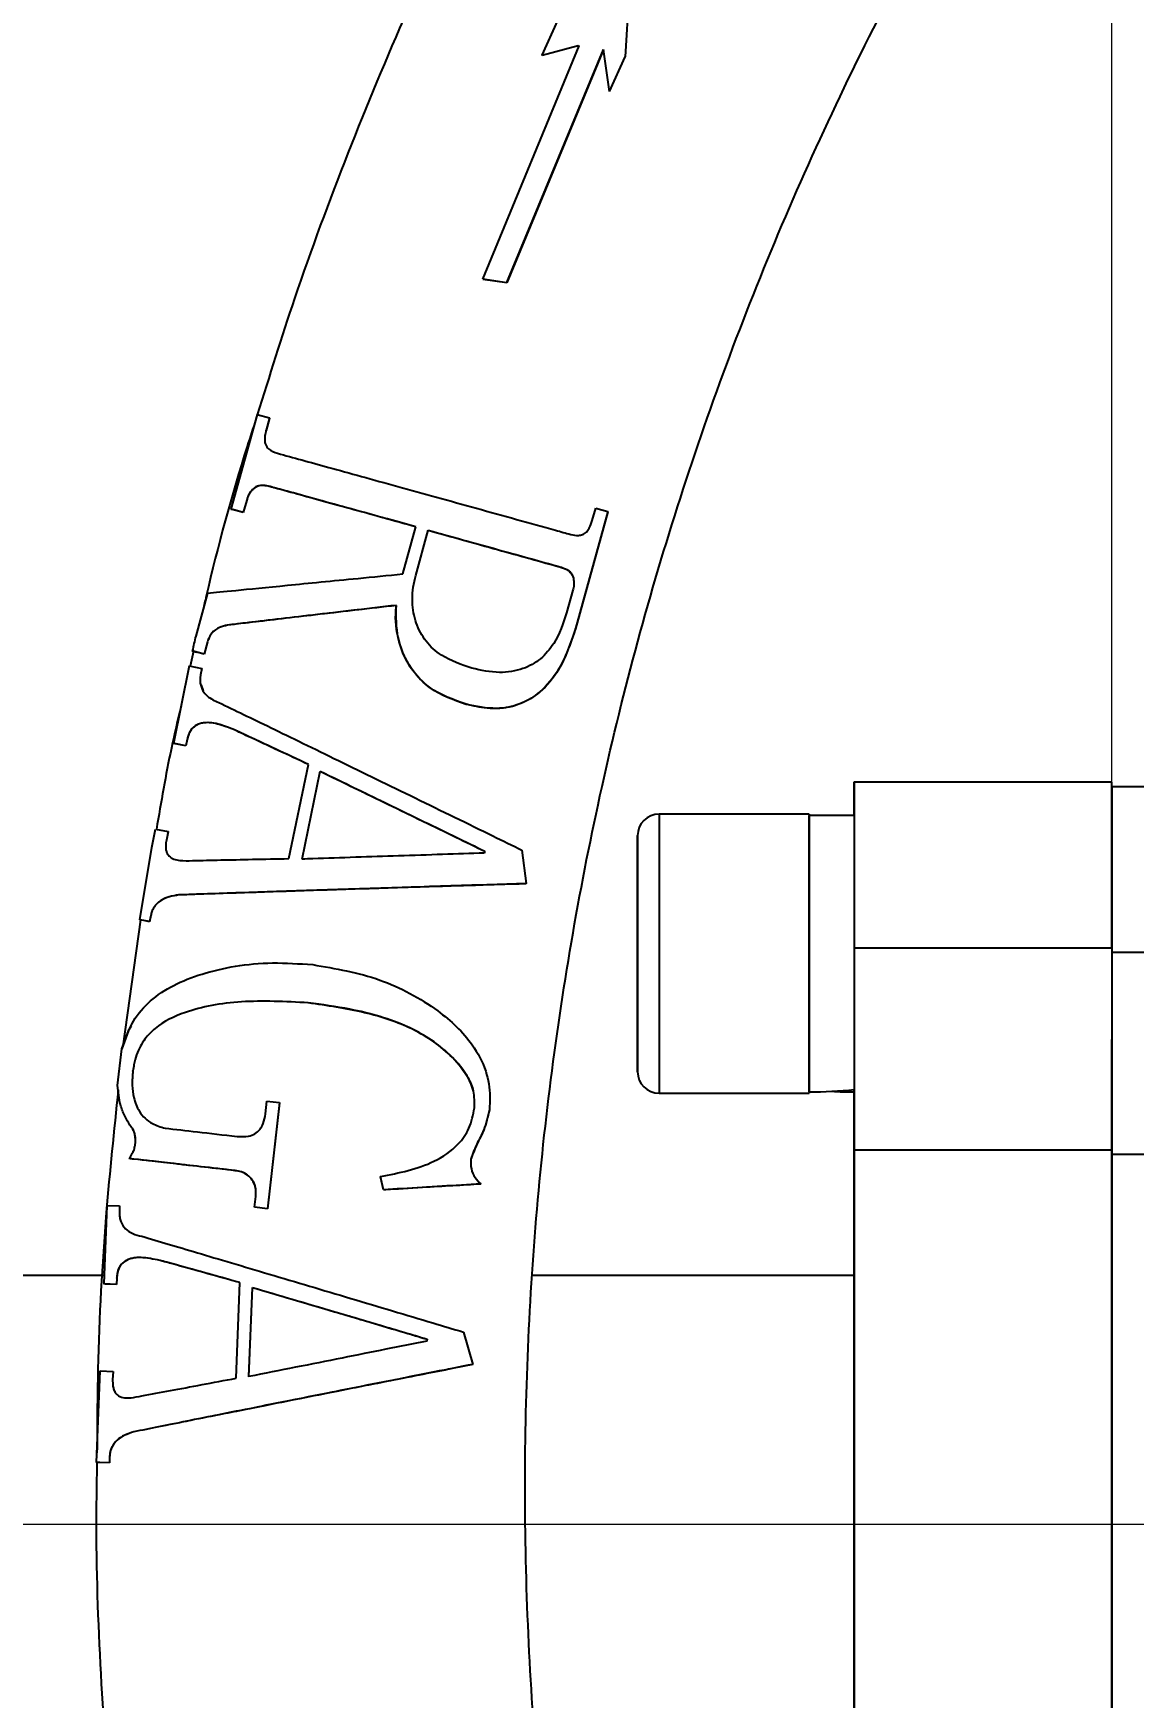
# Model space of a CAD drawing. Header units: millimetres. Extents: x 2223 to 4172, y 741 to 2119.
# Drawn here: x 2930.2 to 2981.4, y 1156.4 to 1234 of the extents above; entities that cross this region are included whole.
import ezdxf

# ---------------------------------------------------------------- set-up
doc = ezdxf.new("R2010")
doc.units = ezdxf.units.MM
doc.layers.add('AM_5', color=3, linetype='Continuous', lineweight=25)
doc.styles.add('SLDTEXTSTYLE1', font='txt.shx', dxfattribs={"width": 0.7, "bigfont": 'gbcbig.shx'})
doc.dimstyles.new('SLDDIMSTYLE12$0', dxfattribs={"dimtxt": 12, "dimasz": 10, "dimexe": 0, "dimexo": 0.0625, "dimgap": 0.875, "dimtad": 1, "dimdec": 1, "dimlfac": 1.8, "dimrnd": 1e-09, "dimzin": 12, "dimdsep": 46, "dimtxsty": 'SLDTEXTSTYLE1', "dimcen": 0.09, "dimdle": 8.16, "dimclrd": 3, "dimclre": 3, "dimadec": 0, "dimazin": 3, "dimtfac": 1, "dimtdec": 1, "dimtofl": 0, "dimtmove": 0, "dimatfit": 3, "dimfxl": 0, "dimfrac": 2, "dimtolj": 1, "dimlwd": 5, "dimlwe": 5, "dimarcsym": 0})

# ---------------------------------------------------------------- blocks, each defined once
blk = doc.blocks.new('*D32')
at = {"layer": 'AM_5', "color": 3, "linetype": 'Continuous', "lineweight": 5, "transparency": 16777216}
for p, q in [((2980.421, 1199.163), (2980.421, 1348.985)), ((3093.196, 1348.985), (2990.421, 1348.985))]:
    blk.add_line(p, q, dxfattribs=at)
at = {"layer": 'AM_5', "color": 3, "lineweight": 5, "transparency": 16777216}
blk.add_line((3103.196, 1164.697), (3103.196, 1348.985), dxfattribs=at)
at = {"layer": 'AM_5', "color": 3, "transparency": 16777216}
for points in [[(2990.421, 1350.652), (2990.421, 1347.318), (2980.421, 1348.985)], [(3093.196, 1350.652), (3093.196, 1347.318), (3103.196, 1348.985)]]:
    blk.add_solid(points, dxfattribs=at)
at = {"layer": 'Defpoints', "color": 0, "transparency": 16777216}
for p in [(2980.421, 1348.985), (2980.421, 1199.1), (3103.196, 1164.634)]:
    blk.add_point(p, dxfattribs=at)
at = {"layer": 'AM_5', "color": 0, "transparency": 16777216, "insert": (3041.809, 1355.86), "char_height": 12, "attachment_point": 5, "style": 'SLDTEXTSTYLE1'}
blk.add_mtext('\\A1;123', dxfattribs=at)
blk = doc.blocks.new('*D35')
at = {"layer": 'AM_5', "color": 3, "linetype": 'Continuous', "lineweight": 5, "transparency": 16777216}
for p, q in [((2817.921, 1141.707), (2817.921, 1348.233)), ((2970.421, 1348.233), (2827.921, 1348.233))]:
    blk.add_line(p, q, dxfattribs=at)
at = {"layer": 'AM_5', "color": 3, "lineweight": 5, "transparency": 16777216}
blk.add_line((2980.421, 1198.405), (2980.421, 1348.233), dxfattribs=at)
at = {"layer": 'AM_5', "color": 3, "transparency": 16777216}
for points in [[(2827.921, 1349.9), (2827.921, 1346.567), (2817.921, 1348.233)], [(2970.421, 1349.9), (2970.421, 1346.567), (2980.421, 1348.233)]]:
    blk.add_solid(points, dxfattribs=at)
at = {"layer": 'Defpoints', "color": 0, "transparency": 16777216}
for p in [(2817.921, 1348.233), (2980.421, 1198.343), (2817.921, 1141.645)]:
    blk.add_point(p, dxfattribs=at)
at = {"layer": 'AM_5', "color": 0, "transparency": 16777216, "insert": (2899.171, 1355.108), "char_height": 12, "attachment_point": 5, "style": 'SLDTEXTSTYLE1'}
blk.add_mtext('\\A1;165', dxfattribs=at)
blk = doc.blocks.new('*D36')
at = {"layer": 'AM_5', "color": 3, "lineweight": 5, "transparency": 16777216}
blk.add_line((3103.118, 1164.498), (2915.124, 1164.498), dxfattribs=at)
at = {"layer": 'AM_5', "color": 3, "linetype": 'Continuous', "lineweight": 5, "transparency": 16777216}
for p, q in [((2915.124, 1154.498), (2915.124, 932.886)), ((3057.372, 922.886), (2915.124, 922.886))]:
    blk.add_line(p, q, dxfattribs=at)
at = {"layer": 'AM_5', "color": 3, "transparency": 16777216}
for points in [[(2913.457, 1154.498), (2916.791, 1154.498), (2915.124, 1164.498)], [(2913.457, 932.886), (2916.791, 932.886), (2915.124, 922.886)]]:
    blk.add_solid(points, dxfattribs=at)
at = {"layer": 'Defpoints', "color": 0, "transparency": 16777216}
for p in [(3103.18, 1164.498), (2915.124, 922.886), (3057.435, 922.886)]:
    blk.add_point(p, dxfattribs=at)
at = {"layer": 'AM_5', "color": 0, "transparency": 16777216, "insert": (2908.249, 990.168), "char_height": 12, "attachment_point": 5, "rotation": 90, "style": 'SLDTEXTSTYLE1'}
blk.add_mtext('\\A1;245', dxfattribs=at)

msp = doc.modelspace()

# ---------------------------------------------------------------- linework, layer by layer
at = {"color": 7, "linetype": 'Continuous', "lineweight": 25}
for p, q in [((2958.038, 1237.569), (2957.738, 1232.889)), ((2958.038, 1237.565), (2957.738, 1232.886)), ((2953.879, 1232.96), (2954.61, 1234.574)), ((2951.104, 1222.534), (2955.592, 1233.406)), ((2952.219, 1222.368), (2956.729, 1233.237)), ((2956.729, 1233.234), (2952.219, 1222.365)), ((2953.879, 1232.96), (2955.556, 1233.411)), ((2955.556, 1233.408), (2953.879, 1232.957)), ((2955.556, 1233.411), (2955.592, 1233.406)), ((2955.556, 1233.411), (2955.556, 1233.408)), ((2956.729, 1233.237), (2956.729, 1233.234)), ((2957.012, 1231.279), (2956.729, 1233.237)), ((2957.012, 1231.275), (2956.729, 1233.234)), ((2953.879, 1232.957), (2953.879, 1232.96)), ((2957.012, 1231.279), (2957.738, 1232.889)), ((2957.738, 1232.889), (2957.738, 1232.886)), ((2957.012, 1231.275), (2957.012, 1231.279)), ((2951.104, 1222.534), (2952.219, 1222.368)), ((2951.104, 1222.531), (2951.104, 1222.534)), ((2952.219, 1222.365), (2951.104, 1222.531)), ((2952.219, 1222.368), (2952.219, 1222.365)), ((2940.588, 1216.217), (2939.369, 1211.817)), ((2940.588, 1216.217), (2941.164, 1216.061)), ((2941.164, 1216.061), (2941.003, 1215.486)), ((2941.164, 1216.059), (2941.003, 1215.484)), ((2941.164, 1216.059), (2941.164, 1216.061)), ((2941.003, 1215.484), (2941.003, 1215.486)), ((2940.105, 1212.236), (2939.944, 1211.661)), ((2940.105, 1212.234), (2939.944, 1211.659)), ((2940.105, 1212.234), (2940.105, 1212.236)), ((2941.106, 1212.885), (2941.106, 1212.887)), ((2939.944, 1211.661), (2939.369, 1211.817)), ((2939.369, 1211.817), (2939.369, 1211.815)), ((2939.369, 1211.815), (2939.459, 1211.79)), ((2939.944, 1211.659), (2939.459, 1211.79)), ((2939.944, 1211.659), (2939.944, 1211.661)), ((2956.94, 1211.7), (2955.429, 1206.248)), ((2956.94, 1211.693), (2955.429, 1206.241)), ((2956.207, 1211.285), (2956.368, 1211.86)), ((2956.368, 1211.86), (2956.94, 1211.7)), ((2956.94, 1211.693), (2956.94, 1211.7)), ((2947.384, 1208.792), (2947.992, 1210.991)), ((2947.981, 1208.729), (2948.563, 1210.831)), ((2947.981, 1208.726), (2948.563, 1210.828)), ((2948.563, 1210.828), (2948.563, 1210.831)), ((2954.78, 1209.105), (2954.78, 1209.099)), ((2947.981, 1208.729), (2947.981, 1208.726)), ((2938.281, 1207.895), (2937.727, 1205.896)), ((2955.309, 1208.035), (2955.014, 1206.981)), ((2947.076, 1207.327), (2947.076, 1207.33)), ((2939.208, 1206.407), (2939.208, 1206.409)), ((2947.065, 1206.365), (2947.065, 1206.362)), ((2955.429, 1206.241), (2955.429, 1206.248)), ((2937.625, 1205.192), (2937.467, 1204.5)), ((2938.114, 1205.061), (2937.564, 1205.209)), ((2937.564, 1205.209), (2937.759, 1205.155)), ((2938.114, 1205.059), (2937.759, 1205.155)), ((2938.274, 1205.636), (2938.114, 1205.061)), ((2938.274, 1205.635), (2938.114, 1205.059)), ((2938.274, 1205.635), (2938.274, 1205.636)), ((2937.427, 1204.509), (2936.683, 1200.901)), ((2937.427, 1204.509), (2938.012, 1204.393)), ((2938.012, 1204.393), (2937.953, 1204.1)), ((2938.012, 1204.391), (2937.953, 1204.098)), ((2938.012, 1204.391), (2938.012, 1204.393)), ((2938.114, 1205.059), (2938.114, 1205.061)), ((2937.953, 1204.098), (2937.953, 1204.1)), ((2937.976, 1203.605), (2938.065, 1203.351)), ((2950.331, 1202.719), (2950.331, 1202.724)), ((2939.46, 1201.557), (2939.46, 1201.559)), ((2937.268, 1200.785), (2936.683, 1200.901)), ((2936.683, 1200.901), (2936.683, 1200.9)), ((2936.812, 1200.874), (2936.683, 1200.9)), ((2937.268, 1200.783), (2936.812, 1200.874)), ((2937.327, 1201.078), (2937.268, 1200.785)), ((2937.327, 1201.076), (2937.268, 1200.783)), ((2937.268, 1200.783), (2937.268, 1200.785)), ((2937.327, 1201.076), (2937.327, 1201.078)), ((2942.073, 1195.531), (2942.982, 1199.919)), ((2942.68, 1195.508), (2943.526, 1199.604)), ((2942.68, 1195.505), (2943.526, 1199.601)), ((2943.526, 1199.604), (2943.526, 1199.601)), ((2980.421, 1199.1), (2968.421, 1199.1)), ((3014.424, 1198.868), (2980.421, 1198.868)), ((2966.321, 1197.6), (2959.321, 1197.6)), ((2968.421, 1197.54), (2966.321, 1197.54)), ((2935.677, 1196.044), (2935.855, 1196.903)), ((2935.855, 1196.903), (2936.44, 1196.787)), ((2936.44, 1196.787), (2936.36, 1196.397)), ((2936.44, 1196.785), (2936.36, 1196.395)), ((2936.44, 1196.785), (2936.44, 1196.787)), ((2935.115, 1192.684), (2935.677, 1196.044)), ((2936.36, 1196.395), (2936.36, 1196.397)), ((2951.194, 1195.882), (2951.176, 1195.785)), ((2952.932, 1195.926), (2953.12, 1194.364)), ((2953.12, 1194.357), (2953.12, 1194.364)), ((2936.945, 1193.836), (2936.945, 1193.838)), ((2958.321, 1191.1), (2958.321, 1194.1)), ((2958.321, 1194.1), (2958.321, 1194.1)), ((2958.321, 1194.1), (2958.321, 1191.1)), ((2935.631, 1192.887), (2935.572, 1192.594)), ((2935.631, 1192.885), (2935.572, 1192.592)), ((2935.631, 1192.885), (2935.631, 1192.887)), ((2935.156, 1192.675), (2934.33, 1186.787)), ((2935.572, 1192.594), (2935.115, 1192.684)), ((2935.311, 1192.643), (2935.115, 1192.684)), ((2935.572, 1192.592), (2935.311, 1192.643)), ((2935.572, 1192.592), (2935.572, 1192.594)), ((2968.421, 1191.381), (2980.421, 1191.381)), ((2958.321, 1191.1), (2958.321, 1188.1)), ((2958.321, 1188.1), (2958.321, 1191.1)), ((2958.321, 1191.1), (2958.321, 1191.1)), ((2980.421, 1191.165), (3014.175, 1191.165)), ((2942.974, 1188.809), (2942.974, 1188.812)), ((2958.321, 1188.1), (2958.321, 1188.1)), ((2934.586, 1187.516), (2934.28, 1186.671)), ((2934.586, 1187.516), (2934.735, 1187.741)), ((2934.083, 1184.965), (2934.28, 1186.671)), ((2966.321, 1186.76), (2966.321, 1184.66)), ((2934.799, 1185.634), (2934.799, 1185.636)), ((2934.196, 1184.148), (2934.083, 1184.965)), ((2940.976, 1183.637), (2941.043, 1184.23)), ((2941.043, 1184.23), (2941.635, 1184.16)), ((2951.427, 1184.7), (2951.427, 1184.707)), ((2959.321, 1184.6), (2966.321, 1184.6)), ((2968.421, 1184.66), (2968.421, 1184.776)), ((2941.635, 1184.16), (2941.065, 1179.22)), ((2941.635, 1184.157), (2941.065, 1179.217)), ((2941.635, 1184.157), (2941.635, 1184.16)), ((2951.411, 1183.823), (2951.411, 1183.83)), ((2934.699, 1183.044), (2934.699, 1183.046)), ((2980.421, 1181.945), (2968.421, 1181.945)), ((2934.629, 1181.551), (2934.629, 1181.553)), ((3014.555, 1181.746), (2980.421, 1181.746)), ((2939.569, 1180.991), (2939.569, 1180.994)), ((2946.344, 1180.71), (2946.344, 1180.715)), ((2946.475, 1180.099), (2946.344, 1180.715)), ((2946.475, 1180.095), (2946.344, 1180.71)), ((2951.014, 1180.364), (2951.014, 1180.371)), ((2940.472, 1179.289), (2940.531, 1179.783)), ((2946.475, 1180.095), (2946.475, 1180.099)), ((2933.584, 1179.375), (2933.436, 1175.713)), ((2933.584, 1179.375), (2934.18, 1179.354)), ((2933.584, 1179.375), (2933.584, 1179.375)), ((2934.18, 1179.354), (2934.169, 1179.058)), ((2934.18, 1179.353), (2934.169, 1179.056)), ((2934.18, 1179.353), (2934.18, 1179.354)), ((2941.065, 1179.22), (2940.472, 1179.289)), ((2940.472, 1179.286), (2940.472, 1179.289)), ((2941.065, 1179.217), (2940.472, 1179.286)), ((2941.065, 1179.217), (2941.065, 1179.22)), ((2936.062, 1176.808), (2936.062, 1176.81)), ((2933.451, 1176.1), (2827.421, 1176.1)), ((2934.031, 1175.692), (2933.436, 1175.713)), ((2933.436, 1175.713), (2933.436, 1175.711)), ((2933.515, 1175.708), (2933.436, 1175.711)), ((2934.031, 1175.69), (2933.515, 1175.708)), ((2934.046, 1175.991), (2934.031, 1175.692)), ((2934.046, 1175.989), (2934.031, 1175.69)), ((2934.031, 1175.69), (2934.031, 1175.692)), ((2934.046, 1175.989), (2934.046, 1175.991)), ((2939.605, 1171.32), (2939.786, 1175.776)), ((2968.421, 1176.1), (2953.426, 1176.1)), ((2940.208, 1171.395), (2940.374, 1175.551)), ((2940.208, 1171.392), (2940.374, 1175.548)), ((2940.374, 1175.551), (2940.374, 1175.548)), ((2950.205, 1173.471), (2950.639, 1171.964)), ((2948.507, 1173.145), (2948.5, 1173.049)), ((2950.639, 1171.957), (2950.639, 1171.964)), ((2933.106, 1167.396), (2933.277, 1171.657)), ((2933.277, 1171.657), (2933.872, 1171.635)), ((2933.872, 1171.635), (2933.854, 1171.239)), ((2933.872, 1171.633), (2933.854, 1171.238)), ((2933.872, 1171.633), (2933.872, 1171.635)), ((2934.848, 1168.822), (2934.848, 1168.824)), ((2933.701, 1167.375), (2933.106, 1167.396)), ((2933.106, 1167.396), (2933.106, 1167.395)), ((2933.256, 1167.389), (2933.106, 1167.395)), ((2933.701, 1167.373), (2933.256, 1167.389)), ((2933.713, 1167.675), (2933.701, 1167.375)), ((2933.713, 1167.673), (2933.701, 1167.373)), ((2933.701, 1167.373), (2933.701, 1167.375)), ((2933.713, 1167.673), (2933.713, 1167.675))]:
    msp.add_line(p, q, dxfattribs=at)
at = {"color": 7, "linetype": 'Continuous', "lineweight": 25, "flags": 128}
for points in [[(2968.421, 1197.54), (2968.421, 1198.343), (2968.421, 1198.909), (2968.421, 1199.1), (2968.421, 1198.909), (2968.421, 1198.343), (2968.421, 1197.429), (2968.421, 1196.213), (2968.421, 1194.751), (2968.421, 1193.114), (2968.421, 1191.381)], [(2980.421, 1191.381), (2980.421, 1193.114), (2980.421, 1194.751), (2980.421, 1196.213), (2980.421, 1197.429), (2980.421, 1198.343), (2980.421, 1198.909), (2980.421, 1199.1)], [(2959.321, 1197.6), (2959.321, 1197.502), (2959.321, 1197.069), (2959.321, 1196.314), (2959.321, 1195.279), (2959.321, 1194.018), (2959.321, 1192.599), (2959.321, 1191.1)], [(2966.321, 1197.6), (2966.321, 1197.502), (2966.321, 1197.069), (2966.321, 1196.314), (2966.321, 1195.279), (2966.321, 1194.018), (2966.321, 1192.599), (2966.321, 1191.1)], [(2966.321, 1184.66), (2966.321, 1184.836), (2966.321, 1185.355), (2966.321, 1186.188), (2966.321, 1187.289), (2966.321, 1188.599), (2966.321, 1190.046), (2966.321, 1191.55), (2966.321, 1193.029), (2966.321, 1194.404), (2966.321, 1195.597), (2966.321, 1196.545), (2966.321, 1197.195), (2966.321, 1197.512), (2966.321, 1197.54)], [(2968.421, 1191.381), (2968.421, 1189.733), (2968.421, 1188.141), (2968.421, 1186.647), (2968.421, 1185.294), (2968.421, 1184.117), (2968.421, 1183.15), (2968.421, 1182.419), (2968.421, 1181.945)], [(2980.421, 1191.381), (2980.421, 1189.733), (2980.421, 1188.141), (2980.421, 1186.647), (2980.421, 1185.294), (2980.421, 1184.117), (2980.421, 1183.15), (2980.421, 1182.419), (2980.421, 1181.945)], [(2959.321, 1191.1), (2959.321, 1189.601), (2959.321, 1188.183), (2959.321, 1186.922), (2959.321, 1185.887), (2959.321, 1185.132), (2959.321, 1184.699), (2959.321, 1184.6)], [(2966.321, 1191.1), (2966.321, 1189.601), (2966.321, 1188.183), (2966.321, 1186.922), (2966.321, 1185.887), (2966.321, 1185.132), (2966.321, 1184.699), (2966.321, 1184.6)], [(2968.421, 1181.945), (2968.421, 1182.419), (2968.421, 1183.15), (2968.421, 1184.117), (2968.421, 1184.776)], [(2968.421, 1176.1), (2968.421, 1177.141), (2968.421, 1179.082), (2968.421, 1180.686), (2968.421, 1181.945)], [(2968.421, 1181.945), (2968.421, 1180.686), (2968.422, 1179.082), (2968.422, 1177.141), (2968.422, 1174.87), (2968.422, 1172.282), (2968.422, 1169.387), (2968.422, 1166.199), (2968.422, 1162.733), (2968.422, 1159.006), (2968.422, 1155.033), (2968.422, 1150.834), (2968.422, 1146.428), (2968.422, 1141.835), (2968.422, 1137.077), (2968.422, 1132.175), (2968.422, 1127.153), (2968.422, 1122.033)], [(2980.422, 1122.033), (2980.422, 1127.153), (2980.422, 1132.175), (2980.422, 1137.077), (2980.422, 1141.835), (2980.422, 1146.428), (2980.422, 1150.834), (2980.422, 1155.033), (2980.422, 1159.006), (2980.422, 1162.733), (2980.422, 1166.199), (2980.422, 1169.387), (2980.422, 1172.282), (2980.422, 1174.87), (2980.422, 1177.141), (2980.422, 1179.082), (2980.421, 1180.686), (2980.421, 1181.945)], [(2968.422, 1112.54), (2968.422, 1116.062), (2968.422, 1120.98), (2968.422, 1125.822), (2968.422, 1130.563), (2968.422, 1135.179), (2968.422, 1139.648), (2968.422, 1143.945), (2968.422, 1148.05), (2968.422, 1151.941), (2968.422, 1155.598), (2968.422, 1159.003), (2968.422, 1162.138), (2968.422, 1164.988), (2968.422, 1167.538), (2968.422, 1169.775), (2968.422, 1171.687), (2968.421, 1173.265), (2968.421, 1174.501), (2968.421, 1175.388), (2968.421, 1175.922), (2968.421, 1176.1)]]:
    msp.add_lwpolyline(points, dxfattribs=at)
at = {"color": 7, "linetype": 'Continuous', "lineweight": 25}
for centre, radius, start, end in [((3104.071, 1166.154), 171.026, 166.5631, 166.79964), ((2959.321, 1196.6), 1, 90, 180), ((2959.321, 1185.6), 1, 180, 270)]:
    msp.add_arc(centre, radius, start, end, dxfattribs=at)
for centre, start_param, end_param in [((2966.321, 1191.1), 4.712389, 4.901786), ((2968.421, 1191.1), 4.618117, 4.712389)]:
    msp.add_ellipse(centre, major_axis=(11.154, 0), ratio=0.577348, start_param=start_param, end_param=end_param, dxfattribs=at)
for points, knots in [([(3102.989, 995.903), (3105.549, 995.928), (3109.129, 995.962), (3114.399, 996.241), (3118.863, 996.577), (3124.179, 997.142), (3129.748, 997.916), (3135.562, 998.926), (3141.533, 1000.182), (3147.609, 1001.692), (3153.747, 1003.463), (3159.912, 1005.497), (3166.076, 1007.797), (3172.212, 1010.362), (3178.301, 1013.192), (3184.32, 1016.286), (3190.253, 1019.641), (3196.082, 1023.253), (3201.792, 1027.118), (3207.367, 1031.232), (3212.795, 1035.59), (3218.06, 1040.184), (3223.152, 1045.008), (3228.056, 1050.056), (3232.763, 1055.319), (3237.261, 1060.789), (3241.539, 1066.457), (3245.588, 1072.314), (3249.398, 1078.351), (3252.959, 1084.557), (3256.265, 1090.922), (3259.305, 1097.434), (3262.075, 1104.083), (3264.565, 1110.858), (3266.77, 1117.745), (3268.685, 1124.734), (3270.304, 1131.812), (3271.621, 1138.966), (3272.634, 1146.183), (3273.339, 1153.45), (3273.732, 1160.754), (3273.81, 1168.082), (3273.573, 1175.42), (3273.019, 1182.754), (3272.147, 1190.072), (3270.957, 1197.359), (3269.449, 1204.602), (3267.624, 1211.786), (3265.483, 1218.899), (3263.029, 1225.927), (3260.265, 1232.855), (3257.192, 1239.672), (3253.815, 1246.362), (3250.137, 1252.914), (3246.163, 1259.314), (3241.898, 1265.55), (3237.347, 1271.608), (3232.515, 1277.476), (3227.408, 1283.142), (3222.032, 1288.595), (3216.585, 1293.642), (3211.112, 1298.295), (3205.653, 1302.564), (3200.028, 1306.607), (3194.247, 1310.415), (3188.319, 1313.983), (3182.257, 1317.305), (3176.071, 1320.375), (3169.775, 1323.189), (3163.381, 1325.741), (3156.906, 1328.027), (3150.368, 1330.043), (3143.793, 1331.786), (3137.22, 1333.25), (3130.726, 1334.432), (3124.437, 1335.329), (3118.913, 1335.913), (3114.03, 1336.28), (3109.206, 1336.52), (3103.232, 1336.637), (3097.715, 1336.527), (3092.446, 1336.255), (3087.982, 1335.917), (3082.665, 1335.352), (3077.096, 1334.579), (3071.283, 1333.569), (3065.312, 1332.313), (3059.236, 1330.802), (3053.098, 1329.032), (3046.933, 1326.997), (3040.769, 1324.698), (3034.632, 1322.133), (3028.544, 1319.302), (3022.525, 1316.209), (3016.592, 1312.854), (3010.763, 1309.242), (3005.053, 1305.376), (2999.477, 1301.262), (2994.05, 1296.905), (2988.784, 1292.311), (2983.693, 1287.486), (2978.788, 1282.438), (2974.081, 1277.176), (2969.584, 1271.706), (2965.305, 1266.037), (2961.257, 1260.18), (2957.447, 1254.143), (2953.885, 1247.938), (2950.58, 1241.573), (2947.538, 1235.061), (2944.776, 1228.409), (2942.439, 1222.127), (2941.16, 1218.022), (2940.597, 1216.214)], [0, 0, 0, 0, 0.0102074, 0.014274, 0.021037, 0.0280561, 0.0355867, 0.0434511, 0.0515783, 0.0599113, 0.0684099, 0.0770439, 0.085791, 0.0946336, 0.1035582, 0.112554, 0.1216124, 0.1307262, 0.1398897, 0.1490979, 0.1583469, 0.1676331, 0.1769537, 0.1863062, 0.1956884, 0.2050985, 0.2145348, 0.2239961, 0.233481, 0.2429885, 0.2525178, 0.262068, 0.2716385, 0.2812287, 0.2908382, 0.3004664, 0.3101132, 0.3197782, 0.3294613, 0.3391624, 0.3488814, 0.3586183, 0.3683733, 0.3781464, 0.387938, 0.3977483, 0.4075776, 0.4174265, 0.4272956, 0.4371854, 0.4470968, 0.4570307, 0.4669882, 0.4769704, 0.486979, 0.4970156, 0.5070822, 0.5171812, 0.5273154, 0.5374882, 0.5477037, 0.5569145, 0.5661226, 0.5753266, 0.5845258, 0.5937191, 0.6029052, 0.6120821, 0.6212471, 0.6303962, 0.6395236, 0.6486197, 0.6576679, 0.6666375, 0.6754633, 0.6839789, 0.6919633, 0.6976055, 0.7035012, 0.7112199, 0.7214273, 0.7254939, 0.7322569, 0.739276, 0.7468066, 0.754671, 0.7627982, 0.7711312, 0.7796298, 0.7882638, 0.7970109, 0.8058535, 0.8147781, 0.8237739, 0.8328323, 0.8419461, 0.8511096, 0.8603178, 0.8695668, 0.878853, 0.8881736, 0.8975261, 0.9069083, 0.9163184, 0.9257547, 0.935216, 0.9447009, 0.9542084, 0.9637377, 0.9732879, 0.9828584, 0.9924486, 1, 1, 1, 1]), ([(2994.838, 1062.31), (2993.877, 1063.311), (2991.388, 1065.903), (2987.606, 1070.317), (2983.475, 1075.519), (2979.574, 1080.924), (2975.904, 1086.511), (2972.478, 1092.272), (2969.304, 1098.196), (2966.39, 1104.271), (2963.745, 1110.486), (2961.377, 1116.828), (2959.293, 1123.285), (2957.498, 1129.845), (2955.998, 1136.493), (2954.799, 1143.217), (2953.905, 1150.002), (2953.319, 1156.836), (2953.046, 1163.704), (2953.087, 1170.592), (2953.444, 1177.484), (2954.119, 1184.368), (2955.113, 1191.228), (2956.424, 1198.05), (2958.053, 1204.819), (2959.999, 1211.521), (2962.259, 1218.141), (2964.831, 1224.664), (2967.712, 1231.077), (2970.898, 1237.365), (2974.386, 1243.514), (2978.171, 1249.509), (2982.247, 1255.338), (2986.61, 1260.987), (2991.254, 1266.443), (2996.173, 1271.692), (3001.182, 1276.549), (3006.237, 1281.021), (3011.296, 1285.118), (3016.522, 1288.995), (3021.916, 1292.625), (3026.392, 1295.423), (3029.117, 1296.92), (3029.943, 1297.373)], [0, 0, 0, 0, 0.015178, 0.039329, 0.06356, 0.087866, 0.112243, 0.136687, 0.161195, 0.185765, 0.210395, 0.235082, 0.259825, 0.284624, 0.309477, 0.334382, 0.359341, 0.384352, 0.409415, 0.434531, 0.459699, 0.484921, 0.510196, 0.535528, 0.560915, 0.586361, 0.611867, 0.637436, 0.66307, 0.688773, 0.714548, 0.740401, 0.766336, 0.79236, 0.818482, 0.844709, 0.871054, 0.894803, 0.918543, 0.942272, 0.965987, 0.989686, 1, 1, 1, 1]), ([(2940.528, 1215.998), (2940.393, 1215.579), (2939.516, 1212.861), (2938.698, 1209.897), (2938.114, 1207.333), (2938.067, 1207.123)], [0, 0, 0, 0, 0.143479, 0.92988, 1, 1, 1, 1]), ([(2941.003, 1215.486), (2940.983, 1215.401), (2940.943, 1215.232), (2940.935, 1215.005), (2940.982, 1214.777), (2941.159, 1214.554), (2941.385, 1214.471), (2941.532, 1214.416)], [0, 0, 0, 0, 0.114725, 0.230666, 0.346548, 0.575618, 1, 1, 1, 1]), ([(2941.003, 1215.484), (2940.982, 1215.399), (2940.94, 1215.229), (2940.944, 1215.091), (2940.945, 1215.023)], [0, 0, 0, 0, 0.503204, 1, 1, 1, 1]), ([(2941.532, 1214.416), (2942.271, 1214.214), (2943.75, 1213.808), (2947.088, 1212.887), (2950.794, 1211.86), (2953.572, 1211.089), (2954.971, 1210.7), (2955.206, 1210.635)], [0, 0, 0, 0, 0.238012, 0.476024, 0.714063, 0.952135, 1, 1, 1, 1]), ([(2941.106, 1212.887), (2940.915, 1212.918), (2940.654, 1212.961), (2940.364, 1212.727), (2940.236, 1212.563), (2940.158, 1212.401), (2940.122, 1212.29), (2940.105, 1212.236)], [0, 0, 0, 0, 0.540356, 0.736254, 0.837868, 0.922112, 1, 1, 1, 1]), ([(2941.106, 1212.885), (2940.911, 1212.916), (2940.646, 1212.958), (2940.359, 1212.72), (2940.234, 1212.557), (2940.158, 1212.397), (2940.122, 1212.287), (2940.105, 1212.234)], [0, 0, 0, 0, 0.542613, 0.738238, 0.839316, 0.923163, 1, 1, 1, 1]), ([(2947.992, 1210.991), (2946.811, 1211.317), (2944.45, 1211.969), (2942.254, 1212.573), (2941.343, 1212.822), (2941.106, 1212.887)], [0, 0, 0, 0, 0.425234, 0.850469, 1, 1, 1, 1]), ([(2947.992, 1210.988), (2946.936, 1211.28), (2944.825, 1211.863), (2942.496, 1212.504), (2941.49, 1212.779), (2941.106, 1212.885)], [0, 0, 0, 0, 0.381756, 0.763513, 1, 1, 1, 1]), ([(2948.563, 1210.831), (2949.819, 1210.483), (2951.942, 1209.895), (2953.956, 1209.334), (2954.78, 1209.105)], [0, 0, 0, 0, 0.5912379, 1, 1, 1, 1]), ([(2948.563, 1210.828), (2949.661, 1210.523), (2951.875, 1209.909), (2953.806, 1209.371), (2954.78, 1209.099)], [0, 0, 0, 0, 0.495677, 1, 1, 1, 1]), ([(2955.206, 1210.635), (2955.326, 1210.61), (2955.51, 1210.571), (2955.764, 1210.619), (2955.945, 1210.737), (2956.107, 1210.965), (2956.169, 1211.162), (2956.207, 1211.285)], [0, 0, 0, 0, 0.274221, 0.421835, 0.57105, 0.73361, 1, 1, 1, 1]), ([(2954.78, 1209.105), (2954.907, 1209.059), (2955.104, 1208.987), (2955.279, 1208.756), (2955.351, 1208.524), (2955.366, 1208.275), (2955.327, 1208.109), (2955.309, 1208.035)], [0, 0, 0, 0, 0.3057608, 0.4723517, 0.637981, 0.8377325, 1, 1, 1, 1]), ([(2954.78, 1209.099), (2954.893, 1209.059), (2955.078, 1208.994), (2955.26, 1208.784), (2955.335, 1208.612), (2955.339, 1208.506), (2955.34, 1208.488)], [0, 0, 0, 0, 0.417244, 0.682388, 0.947946, 1, 1, 1, 1]), ([(2938.281, 1207.895), (2938.64, 1207.932), (2939.359, 1208.007), (2941.914, 1208.259), (2944.725, 1208.534), (2946.678, 1208.724), (2947.384, 1208.792)], [0, 0, 0, 0, 0.276462, 0.55256, 0.838275, 1, 1, 1, 1]), ([(2950.592, 1204.401), (2950.104, 1204.568), (2949.307, 1204.84), (2948.411, 1205.622), (2947.963, 1206.501), (2947.766, 1207.522), (2947.866, 1208.276), (2947.97, 1208.686), (2947.981, 1208.729)], [0, 0, 0, 0, 0.268504, 0.437907, 0.608248, 0.777874, 0.976771, 1, 1, 1, 1]), ([(2947.076, 1207.33), (2946.406, 1207.253), (2945.046, 1207.094), (2943.163, 1206.875), (2941.451, 1206.674), (2940.126, 1206.518), (2939.473, 1206.44), (2939.208, 1206.409)], [0, 0, 0, 0, 0.209792, 0.425449, 0.635328, 0.851928, 1, 1, 1, 1]), ([(2947.076, 1207.327), (2945.855, 1207.185), (2944.028, 1206.973), (2941.902, 1206.725), (2940.393, 1206.548), (2939.62, 1206.456), (2939.208, 1206.407)], [0, 0, 0, 0, 0.386332, 0.577552, 0.774855, 1, 1, 1, 1]), ([(2950.331, 1202.719), (2949.748, 1202.92), (2948.797, 1203.249), (2947.703, 1204.359), (2947.131, 1205.639), (2947.01, 1206.707), (2947.069, 1207.258), (2947.076, 1207.327)], [0, 0, 0, 0, 0.301139, 0.49147, 0.732468, 0.966396, 1, 1, 1, 1]), ([(2950.331, 1202.724), (2949.728, 1202.934), (2948.736, 1203.281), (2947.654, 1204.443), (2947.058, 1205.785), (2947.07, 1206.82), (2947.076, 1207.33)], [0, 0, 0, 0, 0.305007, 0.501545, 0.75409, 1, 1, 1, 1]), ([(2955.014, 1206.981), (2954.847, 1206.486), (2954.578, 1205.684), (2953.824, 1204.795), (2952.946, 1204.311), (2951.827, 1204.132), (2951.024, 1204.307), (2950.592, 1204.401)], [0, 0, 0, 0, 0.2599336, 0.4215944, 0.584063, 0.7764561, 1, 1, 1, 1]), ([(2939.208, 1206.409), (2939.08, 1206.378), (2938.822, 1206.317), (2938.546, 1206.143), (2938.359, 1205.868), (2938.3, 1205.707), (2938.274, 1205.636)], [0, 0, 0, 0, 0.371278, 0.745722, 0.887413, 1, 1, 1, 1]), ([(2939.208, 1206.407), (2939.078, 1206.376), (2938.818, 1206.313), (2938.545, 1206.138), (2938.36, 1205.868), (2938.3, 1205.706), (2938.274, 1205.635)], [0, 0, 0, 0, 0.370194, 0.743324, 0.886188, 1, 1, 1, 1]), ([(2955.429, 1206.248), (2955.205, 1205.58), (2954.834, 1204.479), (2953.862, 1203.298), (2952.855, 1202.675), (2951.649, 1202.447), (2950.804, 1202.624), (2950.331, 1202.724)], [0, 0, 0, 0, 0.290424, 0.479157, 0.638088, 0.797264, 1, 1, 1, 1]), ([(2955.429, 1206.241), (2955.18, 1205.519), (2954.771, 1204.335), (2953.678, 1203.119), (2952.546, 1202.558), (2951.386, 1202.478), (2950.656, 1202.645), (2950.331, 1202.719)], [0, 0, 0, 0, 0.300141, 0.492311, 0.685142, 0.859667, 1, 1, 1, 1]), ([(2937.953, 1204.1), (2937.941, 1204.027), (2937.918, 1203.88), (2937.948, 1203.604), (2938.098, 1203.22), (2938.411, 1202.974), (2938.707, 1202.849), (2938.802, 1202.809)], [0, 0, 0, 0, 0.0779, 0.15663, 0.369443, 0.796924, 1, 1, 1, 1]), ([(2937.041, 1202.637), (2936.887, 1201.984), (2936.437, 1200.084), (2936.111, 1198.159), (2935.896, 1196.894)], [0, 0, 0, 0, 0.3432923, 1, 1, 1, 1]), ([(2938.802, 1202.809), (2939.56, 1202.442), (2941.074, 1201.708), (2944.357, 1200.111), (2947.37, 1198.642), (2949.802, 1197.456), (2951.484, 1196.635), (2952.486, 1196.145), (2952.932, 1195.926)], [0, 0, 0, 0, 0.22299, 0.445793, 0.67328, 0.789814, 0.906343, 1, 1, 1, 1]), ([(2939.46, 1201.557), (2939.182, 1201.663), (2938.612, 1201.879), (2938.056, 1201.886), (2937.689, 1201.726), (2937.52, 1201.567), (2937.402, 1201.345), (2937.357, 1201.196), (2937.334, 1201.105), (2937.327, 1201.076)], [0, 0, 0, 0, 0.3236853, 0.6637718, 0.7634797, 0.8887856, 0.9334707, 0.9783158, 1, 1, 1, 1]), ([(2939.46, 1201.559), (2939.192, 1201.662), (2938.647, 1201.871), (2938.099, 1201.886), (2937.724, 1201.753), (2937.538, 1201.594), (2937.399, 1201.346), (2937.352, 1201.179), (2937.33, 1201.09), (2937.327, 1201.078)], [0, 0, 0, 0, 0.318199, 0.646552, 0.750025, 0.881074, 0.935853, 0.990844, 1, 1, 1, 1]), ([(2942.982, 1199.919), (2941.932, 1200.408), (2940.64, 1201.01), (2939.646, 1201.473), (2939.46, 1201.559)], [0, 0, 0, 0, 0.812741, 1, 1, 1, 1]), ([(2942.982, 1199.916), (2942.029, 1200.361), (2940.732, 1200.965), (2939.726, 1201.433), (2939.46, 1201.557)], [0, 0, 0, 0, 0.735159, 1, 1, 1, 1]), ([(2943.526, 1199.604), (2944.104, 1199.324), (2945.277, 1198.756), (2947.186, 1197.829), (2949.198, 1196.853), (2950.521, 1196.21), (2951.194, 1195.882)], [0, 0, 0, 0, 0.233574, 0.473975, 0.732396, 1, 1, 1, 1]), ([(2943.526, 1199.601), (2944.584, 1199.088), (2946.7, 1198.062), (2949.368, 1196.766), (2950.753, 1196.092), (2951.194, 1195.877)], [0, 0, 0, 0, 0.405367, 0.810677, 1, 1, 1, 1]), ([(2980.421, 1195.1), (2980.421, 1195.629), (2980.421, 1197.035), (2980.421, 1198.446), (2980.421, 1199.071), (2980.421, 1198.475), (2980.421, 1196.778), (2980.421, 1194.221), (2980.421, 1192.184), (2980.421, 1191.165)], [0, 0, 0, 0, 0.0913546, 0.2427955, 0.3942364, 0.5456773, 0.6971182, 0.8485591, 1, 1, 1, 1]), ([(2936.36, 1196.397), (2936.346, 1196.312), (2936.322, 1196.167), (2936.328, 1195.964), (2936.375, 1195.782), (2936.557, 1195.535), (2936.946, 1195.422), (2937.375, 1195.433), (2937.582, 1195.438)], [0, 0, 0, 0, 0.075592, 0.129544, 0.200348, 0.316647, 0.669362, 1, 1, 1, 1]), ([(2936.36, 1196.395), (2936.345, 1196.31), (2936.323, 1196.186), (2936.328, 1196.081), (2936.33, 1196.048)], [0, 0, 0, 0, 0.690619, 1, 1, 1, 1]), ([(2958.321, 1191.1), (2958.321, 1191.792), (2958.321, 1192.857), (2958.321, 1194.137), (2958.321, 1195.017), (2958.321, 1195.732), (2958.321, 1196.396), (2958.321, 1196.733), (2958.321, 1196.396), (2958.321, 1195.732), (2958.321, 1195.017), (2958.321, 1194.137), (2958.321, 1192.857), (2958.321, 1191.792), (2958.321, 1191.1)], [0, 0, 0, 0, 0.119728, 0.18418, 0.25, 0.31582, 0.380272, 0.5, 0.619728, 0.68418, 0.75, 0.81582, 0.880272, 1, 1, 1, 1]), ([(2937.582, 1195.438), (2938.446, 1195.457), (2939.743, 1195.485), (2941.49, 1195.52), (2942.073, 1195.531)], [0, 0, 0, 0, 0.666054, 1, 1, 1, 1]), ([(2951.176, 1195.785), (2950.534, 1195.764), (2949.231, 1195.723), (2947.197, 1195.657), (2945.155, 1195.59), (2943.657, 1195.541), (2942.848, 1195.514), (2942.68, 1195.508)], [0, 0, 0, 0, 0.231076, 0.468855, 0.699928, 0.937733, 1, 1, 1, 1]), ([(2953.12, 1194.364), (2952.525, 1194.346), (2951.337, 1194.309), (2948.742, 1194.228), (2945.998, 1194.14), (2943.36, 1194.054), (2941.474, 1193.992), (2939.761, 1193.935), (2938.187, 1193.882), (2937.371, 1193.853), (2936.945, 1193.838)], [0, 0, 0, 0, 0.110145, 0.220298, 0.439764, 0.55038, 0.660988, 0.770725, 0.880451, 1, 1, 1, 1]), ([(2953.12, 1194.357), (2952.254, 1194.331), (2950.524, 1194.279), (2947.133, 1194.173), (2943.602, 1194.059), (2940.269, 1193.95), (2938.095, 1193.877), (2937.183, 1193.845), (2936.945, 1193.836)], [0, 0, 0, 0, 0.185407, 0.370709, 0.558398, 0.746927, 0.933689, 1, 1, 1, 1]), ([(2936.945, 1193.838), (2936.793, 1193.815), (2936.491, 1193.768), (2936.099, 1193.611), (2935.837, 1193.37), (2935.681, 1193.087), (2935.647, 1192.95), (2935.631, 1192.887)], [0, 0, 0, 0, 0.284966, 0.570176, 0.857975, 0.934783, 1, 1, 1, 1]), ([(2936.945, 1193.836), (2936.79, 1193.812), (2936.481, 1193.764), (2936.09, 1193.604), (2935.834, 1193.362), (2935.683, 1193.088), (2935.647, 1192.949), (2935.631, 1192.885)], [0, 0, 0, 0, 0.284377, 0.568981, 0.855817, 0.932972, 1, 1, 1, 1]), ([(2934.28, 1186.671), (2934.441, 1187.122), (2934.754, 1187.999), (2935.577, 1188.927), (2936.642, 1189.656), (2937.983, 1190.171), (2939.537, 1190.55), (2941.285, 1190.719), (2942.548, 1190.633), (2943.18, 1190.59)], [0, 0, 0, 0, 0.153019, 0.297411, 0.441696, 0.5827, 0.723648, 0.861813, 1, 1, 1, 1]), ([(2943.18, 1190.59), (2944.237, 1190.411), (2946.301, 1190.059), (2948.892, 1188.652), (2950.519, 1187.147), (2951.281, 1185.718), (2951.471, 1184.639), (2951.426, 1184.031), (2951.411, 1183.83)], [0, 0, 0, 0, 0.271147, 0.529894, 0.726695, 0.846967, 0.949306, 1, 1, 1, 1]), ([(2958.321, 1191.1), (2958.321, 1190.409), (2958.321, 1189.344), (2958.321, 1188.063), (2958.321, 1187.184), (2958.321, 1186.469), (2958.321, 1185.805), (2958.321, 1185.468), (2958.321, 1185.805), (2958.321, 1186.469), (2958.321, 1187.184), (2958.321, 1188.063), (2958.321, 1189.344), (2958.321, 1190.409), (2958.321, 1191.1)], [0, 0, 0, 0, 0.119728, 0.18418, 0.25, 0.31582, 0.380272, 0.5, 0.619728, 0.68418, 0.75, 0.81582, 0.880272, 1, 1, 1, 1]), ([(2942.974, 1188.812), (2941.904, 1188.865), (2939.755, 1188.971), (2937.387, 1188.5), (2936.034, 1187.852), (2935.342, 1187.148), (2935.01, 1186.572), (2934.855, 1185.998), (2934.814, 1185.734), (2934.799, 1185.636)], [0, 0, 0, 0, 0.279466, 0.561234, 0.760369, 0.846596, 0.933772, 0.975461, 1, 1, 1, 1]), ([(2950.719, 1183.912), (2950.72, 1184.178), (2950.722, 1184.71), (2950.294, 1185.632), (2949.334, 1186.705), (2947.511, 1187.869), (2945.189, 1188.512), (2943.619, 1188.725), (2942.974, 1188.812)], [0, 0, 0, 0, 0.077882, 0.155889, 0.303048, 0.519911, 0.802703, 1, 1, 1, 1]), ([(2950.687, 1184.588), (2950.687, 1184.594), (2950.676, 1184.834), (2950.367, 1185.453), (2949.545, 1186.535), (2947.916, 1187.662), (2945.539, 1188.442), (2943.856, 1188.683), (2942.974, 1188.809)], [0, 0, 0, 0, 0.00184, 0.074749, 0.2227, 0.476818, 0.725837, 1, 1, 1, 1]), ([(2980.421, 1181.678), (2980.421, 1182.016), (2980.421, 1182.693), (2980.421, 1184.69), (2980.421, 1186.388), (2980.421, 1187.1)], [0, 0, 0, 0, 0.367232, 0.734464, 1, 1, 1, 1]), ([(2934.799, 1185.636), (2934.781, 1185.412), (2934.745, 1184.96), (2934.843, 1184.299), (2935.115, 1183.639), (2935.609, 1183.177), (2936.092, 1183.031), (2936.295, 1182.97)], [0, 0, 0, 0, 0.140036, 0.28161, 0.481654, 0.781436, 1, 1, 1, 1]), ([(2934.112, 1184.755), (2933.914, 1182.853), (2933.464, 1178.527), (2933.148, 1172.881), (2933.13, 1169.144), (2933.124, 1167.843)], [0, 0, 0, 0, 0.338448, 0.769886, 1, 1, 1, 1]), ([(2934.699, 1183.046), (2934.601, 1183.211), (2934.404, 1183.541), (2934.17, 1184.123), (2934.115, 1184.653), (2934.083, 1184.965)], [0, 0, 0, 0, 0.291087, 0.582222, 1, 1, 1, 1]), ([(2939.654, 1182.586), (2939.834, 1182.575), (2940.113, 1182.56), (2940.489, 1182.695), (2940.728, 1182.905), (2940.904, 1183.23), (2940.949, 1183.483), (2940.976, 1183.637)], [0, 0, 0, 0, 0.2973662, 0.4608776, 0.6257098, 0.7719581, 1, 1, 1, 1]), ([(2946.344, 1180.715), (2947.205, 1180.889), (2948.537, 1181.158), (2949.888, 1182.055), (2950.528, 1182.964), (2950.654, 1183.588), (2950.719, 1183.912)], [0, 0, 0, 0, 0.441952, 0.684199, 0.835853, 1, 1, 1, 1]), ([(2951.411, 1183.83), (2951.34, 1183.508), (2951.214, 1182.939), (2950.809, 1182.229), (2950.634, 1181.762), (2950.546, 1181.529)], [0, 0, 0, 0, 0.394484, 0.697426, 1, 1, 1, 1]), ([(2951.411, 1183.823), (2951.339, 1183.5), (2951.21, 1182.922), (2950.813, 1182.232), (2950.635, 1181.759), (2950.546, 1181.522)], [0, 0, 0, 0, 0.3885005, 0.6944446, 1, 1, 1, 1]), ([(2934.907, 1182.223), (2934.914, 1182.31), (2934.926, 1182.484), (2934.888, 1182.713), (2934.809, 1182.908), (2934.74, 1182.994), (2934.699, 1183.046)], [0, 0, 0, 0, 0.227622, 0.457985, 0.670614, 1, 1, 1, 1]), ([(2934.911, 1182.512), (2934.903, 1182.581), (2934.887, 1182.724), (2934.806, 1182.907), (2934.74, 1182.992), (2934.699, 1183.044)], [0, 0, 0, 0, 0.266914, 0.554772, 1, 1, 1, 1]), ([(2936.295, 1182.97), (2936.776, 1182.915), (2937.757, 1182.803), (2939.014, 1182.659), (2939.654, 1182.586)], [0, 0, 0, 0, 0.490594, 1, 1, 1, 1]), ([(2934.629, 1181.553), (2934.675, 1181.627), (2934.752, 1181.749), (2934.854, 1181.954), (2934.892, 1182.12), (2934.905, 1182.209), (2934.907, 1182.223)], [0, 0, 0, 0, 0.41784, 0.693834, 0.949665, 1, 1, 1, 1]), ([(2939.569, 1180.994), (2938.486, 1181.117), (2936.404, 1181.355), (2935.204, 1181.489), (2934.629, 1181.553)], [0, 0, 0, 0, 0.520417, 1, 1, 1, 1]), ([(2939.569, 1180.991), (2938.6, 1181.102), (2936.662, 1181.323), (2935.23, 1181.484), (2934.696, 1181.543), (2934.629, 1181.551)], [0, 0, 0, 0, 0.4664447, 0.9328937, 1, 1, 1, 1]), ([(2950.546, 1181.529), (2950.544, 1181.376), (2950.54, 1181.069), (2950.724, 1180.654), (2950.919, 1180.464), (2951.014, 1180.371)], [0, 0, 0, 0, 0.337365, 0.67752, 1, 1, 1, 1]), ([(2980.421, 1163.138), (2980.421, 1163.966), (2980.421, 1166.496), (2980.421, 1170.141), (2980.421, 1174.054), (2980.421, 1177.291), (2980.421, 1179.924), (2980.421, 1181.093), (2980.421, 1181.678)], [0, 0, 0, 0, 0.088563, 0.270851, 0.453138, 0.635425, 0.817713, 1, 1, 1, 1]), ([(2940.531, 1179.783), (2940.535, 1179.946), (2940.542, 1180.223), (2940.373, 1180.568), (2940.147, 1180.801), (2939.866, 1180.946), (2939.667, 1180.978), (2939.569, 1180.994)], [0, 0, 0, 0, 0.26261, 0.443971, 0.625229, 0.817543, 1, 1, 1, 1]), ([(2940.531, 1179.78), (2940.535, 1179.943), (2940.542, 1180.219), (2940.371, 1180.568), (2940.141, 1180.803), (2939.86, 1180.944), (2939.662, 1180.976), (2939.569, 1180.991)], [0, 0, 0, 0, 0.267101, 0.452006, 0.636956, 0.828357, 1, 1, 1, 1]), ([(2951.014, 1180.371), (2949.815, 1180.3), (2948.353, 1180.213), (2946.763, 1180.117), (2946.475, 1180.099)], [0, 0, 0, 0, 0.819128, 1, 1, 1, 1]), ([(2951.014, 1180.364), (2950.152, 1180.314), (2948.796, 1180.234), (2947.096, 1180.132), (2946.475, 1180.095)], [0, 0, 0, 0, 0.635161, 1, 1, 1, 1]), ([(2934.169, 1179.058), (2934.171, 1178.976), (2934.176, 1178.809), (2934.263, 1178.522), (2934.453, 1178.243), (2934.782, 1178.04), (2935.069, 1177.968), (2935.214, 1177.932)], [0, 0, 0, 0, 0.088857, 0.178743, 0.417554, 0.704897, 1, 1, 1, 1]), ([(2980.422, 1110.1), (2980.422, 1111.887), (2980.422, 1116.823), (2980.422, 1124.763), (2980.422, 1133.731), (2980.422, 1142.219), (2980.422, 1150.087), (2980.422, 1157.197), (2980.422, 1163.429), (2980.422, 1168.675), (2980.422, 1172.853), (2980.421, 1175.859), (2980.421, 1177.751), (2980.421, 1177.975), (2980.421, 1178.087)], [0, 0, 0, 0, 0.049119, 0.135691, 0.222263, 0.308836, 0.395408, 0.48198, 0.568552, 0.655124, 0.741696, 0.828268, 0.91484, 1, 1, 1, 1]), ([(2935.214, 1177.932), (2936.021, 1177.693), (2937.634, 1177.217), (2941.125, 1176.18), (2944.326, 1175.227), (2946.903, 1174.458), (2948.678, 1173.927), (2949.735, 1173.611), (2950.205, 1173.471)], [0, 0, 0, 0, 0.223616, 0.447069, 0.674605, 0.79085, 0.907091, 1, 1, 1, 1]), ([(2936.062, 1176.81), (2935.762, 1176.869), (2935.159, 1176.989), (2934.605, 1176.902), (2934.289, 1176.674), (2934.165, 1176.512), (2934.085, 1176.302), (2934.059, 1176.129), (2934.049, 1176.024), (2934.046, 1175.991)], [0, 0, 0, 0, 0.346276, 0.693905, 0.784054, 0.874801, 0.925202, 0.975897, 1, 1, 1, 1]), ([(2936.062, 1176.808), (2935.751, 1176.868), (2935.126, 1176.99), (2934.569, 1176.892), (2934.263, 1176.645), (2934.148, 1176.478), (2934.077, 1176.264), (2934.057, 1176.103), (2934.048, 1176.011), (2934.046, 1175.989)], [0, 0, 0, 0, 0.352704, 0.706931, 0.794737, 0.883199, 0.933397, 0.983603, 1, 1, 1, 1]), ([(2939.786, 1175.776), (2938.673, 1176.085), (2937.309, 1176.465), (2936.257, 1176.756), (2936.062, 1176.81)], [0, 0, 0, 0, 0.815386, 1, 1, 1, 1]), ([(2939.786, 1175.773), (2938.776, 1176.054), (2937.406, 1176.435), (2936.342, 1176.73), (2936.062, 1176.808)], [0, 0, 0, 0, 0.73729, 1, 1, 1, 1]), ([(2940.374, 1175.551), (2940.986, 1175.37), (2942.226, 1175.004), (2944.25, 1174.406), (2946.386, 1173.774), (2947.792, 1173.357), (2948.507, 1173.145)], [0, 0, 0, 0, 0.23296, 0.472722, 0.731705, 1, 1, 1, 1]), ([(2940.374, 1175.548), (2941.494, 1175.217), (2943.732, 1174.556), (2946.562, 1173.717), (2948.033, 1173.28), (2948.507, 1173.14)], [0, 0, 0, 0, 0.404163, 0.808277, 1, 1, 1, 1]), ([(2948.5, 1173.049), (2947.865, 1172.923), (2946.576, 1172.667), (2944.502, 1172.253), (2942.333, 1171.82), (2940.924, 1171.538), (2940.208, 1171.395)], [0, 0, 0, 0, 0.234281, 0.475357, 0.733075, 1, 1, 1, 1]), ([(2950.639, 1171.964), (2950.052, 1171.849), (2948.878, 1171.617), (2946.315, 1171.11), (2943.605, 1170.573), (2940.998, 1170.055), (2939.135, 1169.683), (2937.443, 1169.345), (2935.975, 1169.051), (2935.213, 1168.898), (2934.848, 1168.824)], [0, 0, 0, 0, 0.112188, 0.224385, 0.447913, 0.560664, 0.673407, 0.785115, 0.89681, 1, 1, 1, 1]), ([(2950.639, 1171.957), (2949.787, 1171.79), (2948.082, 1171.455), (2944.74, 1170.794), (2941.256, 1170.103), (2937.963, 1169.447), (2935.897, 1169.034), (2935.031, 1168.859), (2934.848, 1168.822)], [0, 0, 0, 0, 0.188197, 0.37627, 0.567169, 0.759065, 0.948883, 1, 1, 1, 1]), ([(2933.854, 1171.239), (2933.854, 1171.155), (2933.854, 1171.004), (2933.9, 1170.794), (2933.986, 1170.608), (2934.236, 1170.406), (2934.64, 1170.384), (2935.042, 1170.462), (2935.212, 1170.495)], [0, 0, 0, 0, 0.07721, 0.138362, 0.224354, 0.347586, 0.722164, 1, 1, 1, 1]), ([(2935.212, 1170.495), (2936.085, 1170.659), (2937.367, 1170.901), (2939.064, 1171.219), (2939.605, 1171.32)], [0, 0, 0, 0, 0.680919, 1, 1, 1, 1]), ([(2934.848, 1168.824), (2934.702, 1168.776), (2934.415, 1168.681), (2934.076, 1168.475), (2933.86, 1168.22), (2933.76, 1167.978), (2933.722, 1167.821), (2933.716, 1167.723), (2933.713, 1167.675)], [0, 0, 0, 0, 0.29148, 0.57507, 0.807928, 0.896775, 0.949081, 1, 1, 1, 1]), ([(2934.848, 1168.822), (2934.699, 1168.773), (2934.408, 1168.676), (2934.049, 1168.456), (2933.834, 1168.176), (2933.728, 1167.877), (2933.718, 1167.74), (2933.713, 1167.673)], [0, 0, 0, 0, 0.293371, 0.572585, 0.854576, 0.929363, 1, 1, 1, 1]), ([(2933.119, 1167.395), (2933.103, 1166.403), (2933.047, 1162.964), (2933.283, 1157.075), (2933.822, 1149.74), (2934.698, 1142.422), (2935.888, 1135.135), (2937.396, 1127.893), (2939.221, 1120.708), (2941.361, 1113.595), (2943.815, 1106.568), (2946.58, 1099.639), (2949.653, 1092.823), (2953.03, 1086.132), (2956.708, 1079.58), (2960.681, 1073.18), (2964.946, 1066.945), (2969.497, 1060.887), (2974.329, 1055.019), (2979.436, 1049.352), (2984.813, 1043.9), (2990.26, 1038.852), (2995.733, 1034.2), (3001.191, 1029.93), (3006.816, 1025.888), (3012.598, 1022.08), (3018.525, 1018.511), (3024.588, 1015.189), (3030.773, 1012.119), (3037.07, 1009.306), (3043.464, 1006.754), (3049.939, 1004.468), (3056.477, 1002.451), (3063.052, 1000.709), (3069.624, 999.244), (3076.118, 998.062), (3082.408, 997.166), (3087.931, 996.581), (3092.814, 996.216), (3097.638, 995.968), (3101.053, 995.926), (3102.989, 995.903)], [0, 0, 0, 0, 0.0110977, 0.0384563, 0.065866, 0.0933273, 0.120841, 0.1484084, 0.1760305, 0.2037091, 0.231446, 0.2592434, 0.2871039, 0.3150305, 0.3430267, 0.3710966, 0.3992451, 0.4274777, 0.4558012, 0.4842235, 0.512754, 0.5414043, 0.5672369, 0.5930617, 0.6188752, 0.6446752, 0.6704587, 0.6962218, 0.7219592, 0.7476632, 0.7733229, 0.7989215, 0.8244321, 0.8498086, 0.8749648, 0.8997175, 0.9236002, 0.9459932, 0.9618174, 0.9783523, 1, 1, 1, 1])]:
    msp.add_open_spline(points, degree=3, knots=knots, dxfattribs=at)
for points in [[(2980.421, 1191.165), (2980.421, 1190.062), (2980.421, 1187.855), (2980.421, 1184.977), (2980.421, 1182.737), (2980.421, 1182.077), (2980.421, 1181.746)], [(2980.421, 1181.746), (2980.421, 1181.172), (2980.421, 1180.023), (2980.422, 1177.422), (2980.422, 1174.207), (2980.422, 1170.344), (2980.422, 1165.887), (2980.422, 1160.871), (2980.422, 1155.345), (2980.422, 1149.359), (2980.422, 1142.97), (2980.422, 1136.234), (2980.422, 1129.227), (2980.422, 1124.385), (2980.422, 1121.963)]]:
    msp.add_open_spline(points, degree=3, dxfattribs=at)

# ---------------------------------------------------------------- dimensions: what is measured, and where the dimension line sits
at = {"layer": 'AM_5'}
for base, p1, p2, text, picture, middle in [((2980.421, 1348.985), (3103.196, 1164.634), (2980.421, 1199.1), '123', '*D32', (3041.809, 1355.86)), ((2817.921, 1348.233), (2980.421, 1198.343), (2817.921, 1141.645), '165', '*D35', (2899.171, 1355.108))]:
    dim = msp.add_linear_dim(base=base, p1=p1, p2=p2, angle=360, text=text, dimstyle='SLDDIMSTYLE12$0', override={"dimlfac": 1, "dimpost": ''}, dxfattribs=at)
    dim.commit()
    dim.dimension.update_dxf_attribs({"geometry": picture, "text_midpoint": middle})
dim = msp.add_linear_dim(base=(2915.124, 922.886), p1=(3103.18, 1164.498), p2=(3057.435, 922.886), angle=90, text='245', dimstyle='SLDDIMSTYLE12$0', override={"dimlfac": 1}, dxfattribs=at)
dim.commit()
dim.dimension.update_dxf_attribs({"geometry": '*D36', "text_midpoint": (2915.124, 990.168), "dimtype": 160})

doc.saveas('drawing.dxf')
